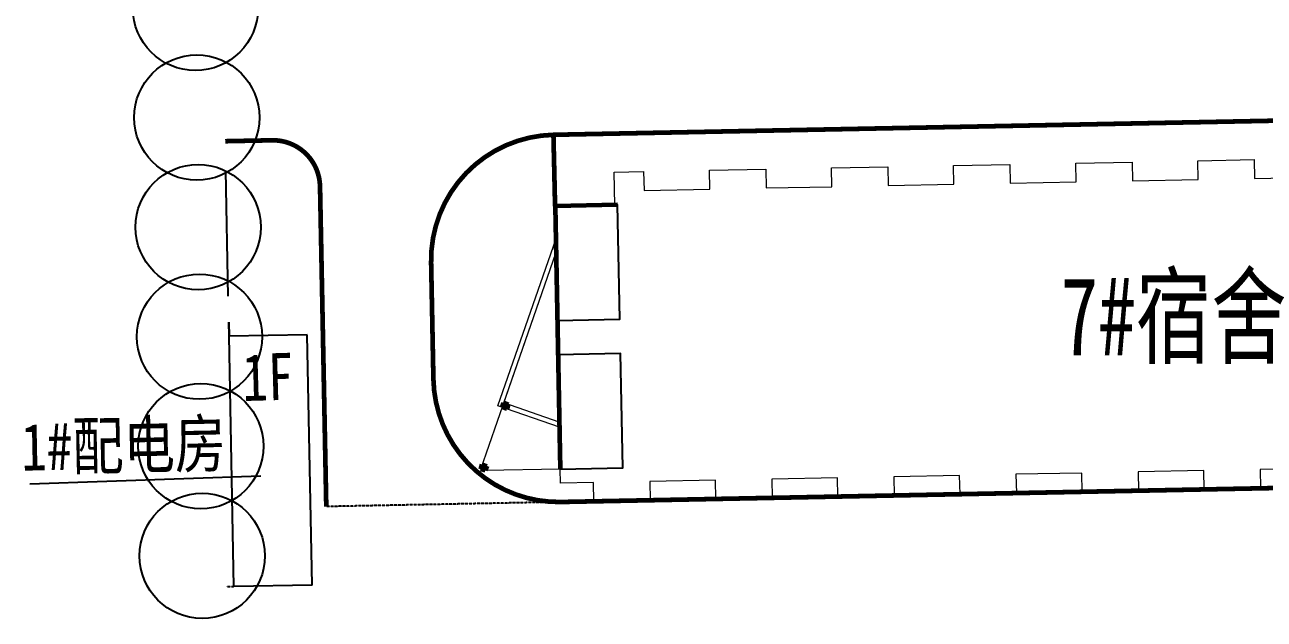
# Model space of a CAD drawing. Extents: x 60102 to 11003895, y 103457 to 3214550.
# Drawn here: x 9947597 to 10026762, y 2959317 to 2997289 of the extents above; entities that cross this region are included whole.
import ezdxf
from ezdxf.enums import TextEntityAlignment as Align

# ---------------------------------------------------------------- set-up
doc = ezdxf.new("R2010")
doc.units = 0
doc.header["$LTSCALE"] = 10
doc.linetypes.add('DASH', pattern=[0.35, 0.25, -0.1])
doc.layers.get('0').update_dxf_attribs({"linetype": 'CONTINUOUS', "lineweight": 0})
for name, color, linetype in [('01', 7, 'CONTINUOUS'), ('x-ozt-rev$0$2', 7, 'CONTINUOUS'), ('x-ozt-rev$0$3T_GLASS', 253, 'CONTINUOUS'), ('x-ozt-rev$0$_ㄖ', 253, 'CONTINUOUS'), ('x-ozt-rev$0$WALL', 253, 'CONTINUOUS'), ('x-ozt-rev$0$ZW-树', 253, 'CONTINUOUS'), ('x-ozt-rev$0$枸架', 253, 'CONTINUOUS')]:
    doc.layers.add(name, color=color, linetype=linetype)
doc.layers.add('x-ozt-rev$0$6', color=253, linetype='CONTINUOUS', lineweight=60)
doc.layers.add('x-ozt-rev$0$粗线', color=7, linetype='CONTINUOUS', lineweight=60)
doc.styles.get("Standard").update_dxf_attribs({"font": 'isocp.shx', "width": 0.707, "height": 10, "bigfont": 'intecad.shx'})
doc.styles.add('x-ozt-rev$0$st', font='', dxfattribs={"width": 0.8})
doc.styles.get('x-ozt-rev$0$st').set_extended_font_data('SimSun')
doc.linetypes.add('x-ozt-rev$0$FENCELINE2', pattern='A,0.25,-0.1,[132,ltypeshp.shx,S=0.1,R=0,X=-0.1,Y=0],-0.1,1', length=1.45)

# ---------------------------------------------------------------- blocks, each defined once
blk = doc.blocks.new('x-ozt-rev$0$A')
at = {"layer": 'x-ozt-rev$0$ZW-树', "linetype": 'Continuous'}
blk.add_circle((0, 0), 4, dxfattribs=at)

msp = doc.modelspace()

# ---------------------------------------------------------------- linework, layer by layer
at = {"color": 0}
for p, q in [((9977813.053, 2972953.704), (9981509.431, 2983566.073)), ((9978195.038, 2973138.332), (9981526.307, 2982702.467)), ((9981743.56, 2971584.675), (9977813.053, 2972953.704)), ((9981737.31, 2971904.529), (9978195.038, 2973138.332))]:
    msp.add_line(p, q, dxfattribs=at)
at = {"layer": 'x-ozt-rev$0$2', "color": 0, "const_width": 300}
for points in [[(10053464.821, 2991670.761), (9981392.958, 2990262.4)], [(9981467.695, 2985701.895), (9981363.475, 2990261.824)], [(9960396.902, 2989852.112), (9963396.404, 2989910.717)], [(9966854.136, 2966512.762), (9966454.436, 2986969.894)], [(9973696.53, 2974647.982), (9973550.783, 2982107.653)], [(10053923.189, 2968214.145), (9981851.302, 2966805.783)]]:
    msp.add_lwpolyline(points, dxfattribs=at)
for points in [[(9981392.958, 2990262.4, 0.414212638), (9973550.783, 2982107.653)], [(9966454.436, 2986969.894, 0.414213566), (9963396.404, 2989910.717)], [(9973696.53, 2974647.982, 0.414214487), (9981851.302, 2966805.783)]]:
    msp.add_lwpolyline(points, format="xyb", dxfattribs=at)
at = {"layer": 'x-ozt-rev$0$3T_GLASS', "color": 0}
msp.add_line((9947929.057, 2967967.704), (9962666.685, 2968476.57), dxfattribs=at)
at = {"layer": 'x-ozt-rev$0$6', "color": 0, "linetype": 'x-ozt-rev$0$FENCELINE2', "lineweight": 30}
msp.add_line((9960623.506, 2978287.174), (9960640.976, 2977393.422), dxfattribs=at)
at = {"layer": 'x-ozt-rev$0$_ㄖ', "color": 0, "linetype": 'DASH'}
for p, q in [((9981851.302, 2966805.783), (9966854.136, 2966512.762)), ((9960952.956, 2961396.464), (9960453.059, 2961390.351, 0))]:
    msp.add_line(p, q, dxfattribs=at)
at = {"layer": 'x-ozt-rev$0$WALL', "color": 0}
for p, q in [((9960590.371, 2979954.001), (9960434.097, 2987952.474)), ((9965639.446, 2977491.082), (9960640.396, 2977393.411)), ((9965952.002, 2961494.135), (9965639.446, 2977491.082)), ((9960952.956, 2961396.464), (9960640.396, 2977393.411)), ((9965952.002, 2961494.135), (9960952.956, 2961396.464))]:
    msp.add_line(p, q, dxfattribs=at)
at = {"layer": 'x-ozt-rev$0$枸架', "color": 0}
for points in [[(9981610.317, 2978403.288), (9985599.556, 2978481.242), (9985456.933, 2985779.849), (9981467.695, 2985701.895)], [(9981795.922, 2968905.101), (9985785.161, 2968983.055), (9985642.538, 2976281.662), (9981653.3, 2976203.708)]]:
    msp.add_lwpolyline(points, close=True, dxfattribs=at)
at = {"layer": 'x-ozt-rev$0$粗线', "color": 0}
for p, q in [((9978096.559, 2972854.956), (9978195.221, 2973138.268)), ((9978379.672, 2972756.363), (9978096.559, 2972854.956)), ((9978195.221, 2973138.268), (9978478.334, 2973039.675)), ((9978478.334, 2973039.675), (9978379.672, 2972756.363)), ((9976722.528, 2968910.087), (9976821.19, 2969193.399)), ((9977005.641, 2968811.494), (9976722.528, 2968910.087)), ((9976821.19, 2969193.399), (9977104.303, 2969094.806)), ((9977104.303, 2969094.806), (9977005.641, 2968811.494))]:
    msp.add_line(p, q, dxfattribs=at)
at = {"layer": 'x-ozt-rev$0$粗线', "color": 0, "lineweight": 20}
for points in [[(9976722.334, 2968910.172), (9981526.307, 2982702.467), (9981467.695, 2985701.895), (9985276.968, 2985776.332), (9985235.939, 2987875.931), (9987125.578, 2987912.857), (9987149.023, 2986713.086), (9991348.222, 2986795.143), (9991324.777, 2987994.914), (9994924.09, 2988065.248), (9994947.534, 2986865.477), (9999146.733, 2986947.534), (9999123.288, 2988147.305), (10002722.601, 2988217.639), (10002746.046, 2987017.868), (10006945.244, 2987099.925), (10006921.799, 2988299.696), (10010521.112, 2988370.031), (10010544.557, 2987170.26), (10014743.755, 2987252.316), (10014720.31, 2988452.087), (10018319.623, 2988522.422), (10018343.068, 2987322.651), (10022542.266, 2987404.708), (10022518.822, 2988604.479), (10026118.134, 2988674.813), (10026141.579, 2987475.042), (10030340.778, 2987557.099)], [(10030704.172, 2968960.649), (10026504.974, 2968878.592), (10026528.419, 2967678.821), (10022929.106, 2967608.487), (10022905.661, 2968808.258), (10018706.463, 2968726.201), (10018729.907, 2967526.43), (10015130.595, 2967456.096), (10015107.15, 2968655.867), (10010907.951, 2968573.81), (10010931.396, 2967374.039), (10007332.083, 2967303.704), (10007308.639, 2968503.475), (10003109.44, 2968421.419), (10003132.885, 2967221.648), (9999533.572, 2967151.313), (9999510.127, 2968351.084), (9995310.929, 2968269.027), (9995334.374, 2967069.256), (9991735.061, 2966998.922), (9991711.616, 2968198.693), (9987512.418, 2968116.636), (9987535.863, 2966916.865), (9983936.55, 2966846.531), (9983913.105, 2968046.302), (9981813.506, 2968005.273), (9981795.922, 2968905.101), (9977005.641, 2968811.494), (9976722.334, 2968910.172)]]:
    msp.add_lwpolyline(points, dxfattribs=at)
at = {"layer": 'x-ozt-rev$0$粗线', "color": 0}
msp.add_lwpolyline([(9985456.933, 2985779.849), (9981467.695, 2985701.895), (9981795.922, 2968905.101)], dxfattribs=at)

# ---------------------------------------------------------------- block references
at = {"layer": 'x-ozt-rev$0$ZW-树', "color": 0, "linetype": 'Continuous', "xscale": 999.9999999992294, "yscale": 1000, "zscale": 1000, "rotation": 270.7106319744989}
for p in [(9958494.935, 2998363.63), (9958581.753, 2991364.168), (9958668.571, 2984364.707), (9958755.389, 2977365.245), (9958842.206, 2970365.784), (9958929.024, 2963366.322)]:
    msp.add_blockref('x-ozt-rev$0$A', p, dxfattribs=at)

# ---------------------------------------------------------------- texts
at = {"color": 0, "linetype": 'ByBlock', "ltscale": 3, "style": 'x-ozt-rev$0$st', "width": 0.8}
for s, rotation, p in [('1F', 1.62897282, (9961482.608, 2974750.923)), ('1#配电房', 1.11929843, (9947361.369, 2970302.852))]:
    msp.add_text(s, height=3000, rotation=rotation, dxfattribs=at).set_placement(p, align=Align.MIDDLE_LEFT)
at = {"layer": '01', "color": 0, "lineweight": 0, "insert": (10013747.027, 2981165.717), "char_height": 5000, "width": 211534.4, "attachment_point": 1}
msp.add_mtext('{\\fSimSun|b0|i0|c134|p2;7#宿舍}', dxfattribs=at)

doc.saveas('drawing.dxf')
